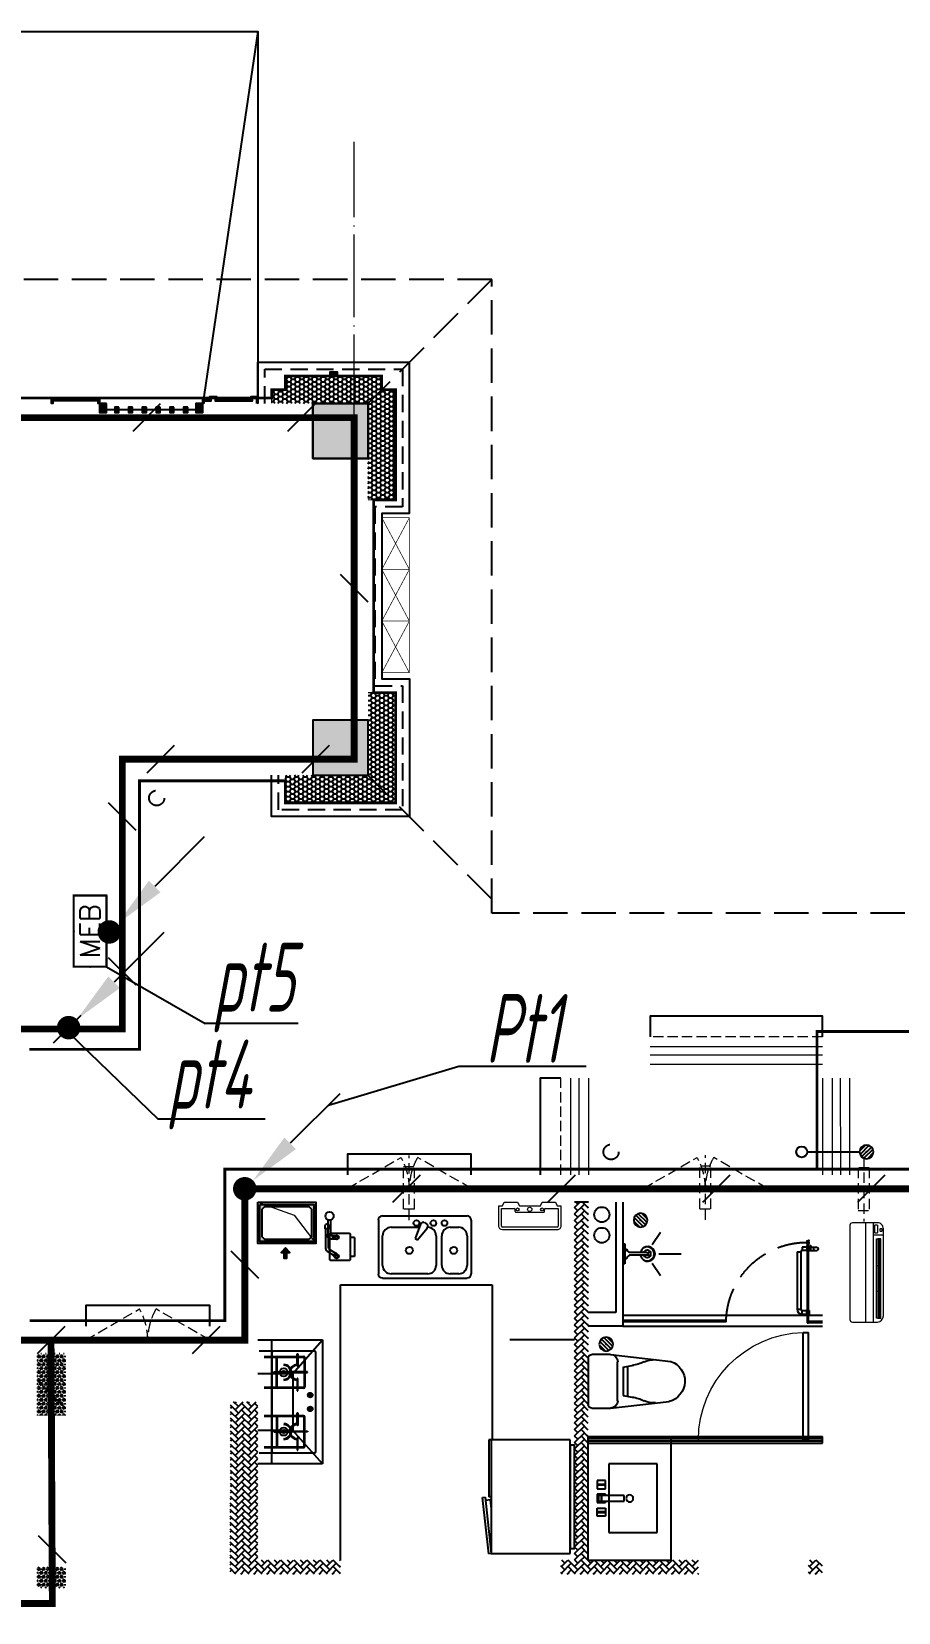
# Model space of a CAD drawing. Extents: x 5031545 to 5313844, y -886381 to -283477.
# Drawn here: x 5198703 to 5204998, y -849359 to -837881 of the extents above; entities that cross this region are included whole.
import ezdxf
from ezdxf.enums import TextEntityAlignment as Align

# ---------------------------------------------------------------- set-up
doc = ezdxf.new("R2010")
doc.units = 0
doc.header["$LTSCALE"] = 1000
doc.header["$MEASUREMENT"] = 0
for name, pattern in [('CENTER2', [1.125, 0.75, -0.125, 0.125, -0.125]), ('DASH', [0.35, 0.25, -0.1]), ('DOTE', [2.42, 2, -0.2, 0.02, -0.2]), ('HIDDEN', [0.375, 0.25, -0.125])]:
    doc.linetypes.add(name, pattern=pattern)
doc.layers.get('0').update_dxf_attribs({"linetype": 'CONTINUOUS'})
for name, color, linetype in [('$RECOVER_210609100354-13', 7, 'CONTINUOUS'), ('$RECOVER_210609100354-32', 7, 'CONTINUOUS'), ('A-EQPM-MECH', 191, 'CONTINUOUS'), ('AH-FURNITURE', 1, 'CONTINUOUS'), ('CURTWALL', 4, 'CONTINUOUS'), ('DIM-照明', 7, 'CONTINUOUS'), ('EQUIP-照明', 3, 'CONTINUOUS'), ('IP-bath&kitchen-JOHNSON', 4, 'CONTINUOUS'), ('LVTRY', 252, 'CONTINUOUS'), ('LWIRE', 4, 'CONTINUOUS'), ('P-bath&kitchen-JOHNSON', 4, 'CONTINUOUS'), ('SHTLN', 4, 'CONTINUOUS'), ('VPIPE-中水', 122, 'CONTINUOUS'), ('VPIPE-凝结', 150, 'CONTINUOUS'), ('VPIPE-雨水', 4, 'DASH'), ('WIRE-接地', 2, 'CONTINUOUS'), ('保温', 6, 'CONTINUOUS'), ('卫生间', 6, 'CONTINUOUS'), ('建筑-排气道', 252, 'CONTINUOUS'), ('看线', 185, 'CONTINUOUS'), ('立面', 73, 'CONTINUOUS'), ('立面-看线', 251, 'CONTINUOUS'), ('设备', 253, 'CONTINUOUS'), ('铝合金', 144, 'CONTINUOUS')]:
    doc.layers.add(name, color=color, linetype=linetype)
for name, color, linetype, lineweight in [('DOTE', 19, 'DOTE', 9), ('PUB_HATCH', 8, 'CONTINUOUS', 9), ('WINDOW', 146, 'CONTINUOUS', 20), ('平面-栏杆', 56, 'CONTINUOUS', 15), ('平面-看线', 252, 'CONTINUOUS', 15), ('平面-空调室内机', 176, 'CONTINUOUS', 9), ('平面-空调预留孔', 252, 'CONTINUOUS', 15), ('立面-洞口示意', 252, 'CONTINUOUS', 13)]:
    doc.layers.add(name, color=color, linetype=linetype, lineweight=lineweight)
doc.styles.add('_TEL_DIM', font='simplex.shx', dxfattribs={"width": 0.8, "height": 3.5, "bigfont": 'hztxt.shx'})
doc.styles.add('DIM_FONT', font='SIMPLEX', dxfattribs={"width": 0.7, "bigfont": 'GBCBIG'})
doc.styles.add('HZTXT', font='gbeitc.shx', dxfattribs={"width": 0.8, "height": 400, "bigfont": 'hztxt.shx'})
doc.styles.get("Standard").update_dxf_attribs({"font": 'gbenor.shx', "bigfont": 'gbcbig.shx'})
pattern_1 = [(90, (0, 0), (-16.49778, 1e-15), [9.525, -19.05]), (210, (0, 0), (8.24889, -14.2874966), [9.525, -19.05]), (150, (6e-16, 9.525), (-8.24889, -14.2874966), [9.525, -19.05])]
pattern_2 = [(45, (0, 0), (0, 47.4157523), [100.584, -33.528]), (135, (23.708, 23.708), (3e-15, 47.4157523), [100.584, -33.528])]

# ---------------------------------------------------------------- blocks, each defined once
blk = doc.blocks.new('cvxcvxvcxvcx')
blk.add_hatch(color=252).paths.add_polyline_path([(580594, 371079), (580595, 371082), (580603, 371078), (580602, 371075)])
at = {"layer": '$RECOVER_210609100354-32', "color": 252}
for p, q in [((581944, 371358), (581944, 370458)), ((581994, 371358), (581994, 370558)), ((581994, 370558), (582194, 370558)), ((581944, 370458), (582194, 370458))]:
    blk.add_line(p, q, dxfattribs=at)
at = {"color": 252}
for p, q in [((581764, 371235), (581807, 371278)), ((581767, 371210), (581832, 371275)), ((581778, 371193), (581849, 371264)), ((581795, 371182), (581860, 371247)), ((581821, 371179), (581863, 371221)), ((580605, 371078), (580593, 371083)), ((580595, 371082), (580593, 371083)), ((580595, 371082), (580593, 371079)), ((580602, 371075), (580593, 371079)), ((580593, 371071), (580604, 371071)), ((580593, 371070), (580604, 371070)), ((580593, 371062), (580595, 371061)), ((580595, 371061), (580593, 371061)), ((580594, 371070), (580594, 371048)), ((580599, 371081), (580599, 371042)), ((580604, 371078), (580602, 371075)), ((580604, 371062), (580602, 371061)), ((580602, 371061), (580604, 371061)), ((580604, 371078), (580604, 371078)), ((580604, 371070), (580604, 371050)), ((580634, 370413), (580594, 370413)), ((580594, 369633), (580594, 370413)), ((580634, 369633), (580634, 370413)), ((582014, 370335), (582057, 370378)), ((582017, 370310), (582082, 370375)), ((582028, 370293), (582099, 370364)), ((582045, 370282), (582110, 370347)), ((582071, 370279), (582113, 370321)), ((582034, 370253), (581594, 370203)), ((581942, 370161), (581864, 370175)), ((581981, 369916), (581981, 370200)), ((582034, 370253), (582169, 370253)), ((582194, 370228), (582194, 369888)), ((581910, 370167), (581910, 369949)), ((581942, 370161), (581942, 369955)), ((581942, 369955), (581864, 369941)), ((582034, 369863), (581607, 369912)), ((582169, 369863), (582034, 369863)), ((580594, 369633), (580634, 369633)), ((581694, 369458), (582044, 369458)), ((581694, 368959), (581694, 369458)), ((582044, 369458), (582044, 368959)), ((582069, 369278), (582069, 369338)), ((582069, 369338), (582129, 369338)), ((582129, 369278), (582069, 369278)), ((582074, 369311), (582074, 369305)), ((582124, 369311), (582074, 369311)), ((582074, 369305), (582124, 369305)), ((582124, 369305), (582124, 369311)), ((582129, 369338), (582129, 369278)), ((581934, 369188), (581934, 369228)), ((581934, 369228), (582099, 369228)), ((582099, 369188), (581934, 369188)), ((582069, 369228), (582069, 369238)), ((582069, 369238), (582129, 369238)), ((582069, 369178), (582069, 369188)), ((582129, 369178), (582069, 369178)), ((582099, 369188), (582099, 369228)), ((582099, 369228), (582119, 369228)), ((582099, 369228), (582099, 369188)), ((582119, 369188), (582099, 369188)), ((582119, 369228), (582119, 369188)), ((582129, 369238), (582129, 369178)), ((582129, 369138), (582069, 369138)), ((582069, 369138), (582069, 369078)), ((582069, 369078), (582129, 369078)), ((582074, 369105), (582074, 369111)), ((582074, 369111), (582124, 369111)), ((582124, 369105), (582074, 369105)), ((582124, 369111), (582124, 369105)), ((582129, 369078), (582129, 369138)), ((582044, 368959), (581694, 368959))]:
    blk.add_line(p, q, dxfattribs=at)
blk.add_circle((581893, 369208), 26, dxfattribs=at)
for centre, radius, start, end in [((580605, 371065), 13.4, 154.9185, 209.8498), ((580593, 371082), 0.5, 67.467, 199.2391), ((580593, 371082), 1.17, 67.467, 199.9599), ((580570, 371074), 24, 352.9513, 19.2391), ((580572, 371074), 20.6, 349.1527, 19.9599), ((580605, 371065), 12.4, 158.6522, 196.0549), ((580605, 371064), 11.7, 190.4823, 204.5814), ((580594, 371058), 0.5, 209.8498, 24.5814), ((580595, 371063), 9.42, 335.7717, 351.9846), ((580604, 371059), 0.5, 155.7717, 331.0221), ((580604, 371077), 0.5, 1.9458, 67.267), ((580585, 371077), 19.5, 343.7516, 2.5342), ((580593, 371065), 13.5, 331.0221, 24.8476), ((580590, 371065), 14.6, 346.2853, 18.1027), ((580605, 371077), 1, 4.2348, 68.4734), ((580585, 371077), 20.5, 343.0997, 2.0085), ((581646, 370059), 153, 109.8819, 254.9227), ((581707, 369992), 224, 68.5202, 90), ((581920, 370463), 294, 243.5369, 261.4828), ((582034, 370200), 53.3, 90, 180), ((582169, 370228), 25, 0, 90), ((581920, 369653), 294, 98.5172, 116.4631), ((581707, 370125), 224, 270, 291.4798), ((582034, 369916), 53.3, 180, 270), ((582169, 369888), 25, 270, 0)]:
    blk.add_arc(centre, radius, start, end, dxfattribs=at)
at = {"color": 252, "lineweight": 13}
blk.add_arc((580614, 369633), 780, 360, 88.5307, dxfattribs=at)
at = {"color": 252}
for centre in [(581814, 371228), (582064, 370328)]:
    blk.add_ellipse(centre, major_axis=(35.4, 35.4), ratio=1, start_param=5.497787, end_param=11.780972, dxfattribs=at)
blk.add_open_spline([(580604, 371050), (580603, 371049), (580601, 371048), (580598, 371052), (580595, 371050), (580594, 371048)], degree=3, knots=[0, 0, 0, 0, 3.066329, 6.218313, 11.124135, 11.124135, 11.124135, 11.124135], dxfattribs=at)
for p in [(581814, 371228), (582064, 370328)]:
    blk.add_point(p, dxfattribs=at)
at = {"layer": 'CURTWALL', "color": 252}
for p, q in [((582194, 369658), (580494, 369658)), ((580494, 369608), (580494, 369658)), ((582194, 369642), (580494, 369642)), ((582194, 369625), (580494, 369625)), ((582194, 369608), (580494, 369608)), ((582194, 369608), (582194, 369658))]:
    blk.add_line(p, q, dxfattribs=at)
at = {"layer": 'IP-bath&kitchen-JOHNSON', "color": 252}
for p, q in [((581731, 371052), (581669, 371141)), ((581682, 370983), (581519, 370983)), ((581731, 370915), (581669, 370826)), ((581944, 370538), (580494, 370538)), ((580494, 370493), (580594, 370493)), ((580494, 370483), (580594, 370483)), ((581944, 370458), (580494, 370458)), ((580594, 370483), (580594, 370493)), ((581944, 370503), (581194, 370503)), ((581194, 370493), (581194, 370503)), ((581944, 370493), (581194, 370493))]:
    blk.add_line(p, q, dxfattribs=at)
at = {"layer": 'IP-bath&kitchen-JOHNSON', "color": 252, "extrusion": (0, 0, -1)}
for centre, major_axis, ratio, start_param, end_param in [((581765, 370983), (0, 51), 0.990052, 1.778622, 7.646156), ((581766, 370983), (0, 26.8), 0.994812, 1.973916, 7.450862)]:
    blk.add_ellipse(centre, major_axis=major_axis, ratio=ratio, start_param=start_param, end_param=end_param, dxfattribs=at)
at = {"layer": 'LVTRY', "color": 252}
for p, q in [((580587, 371032), (580533, 371032)), ((580587, 371007), (580533, 371007)), ((580556, 371007), (580556, 371032)), ((580579, 371045), (580577, 371043)), ((580577, 371018), (580577, 371043)), ((580579, 371015), (580577, 371018)), ((580582, 371045), (580579, 371045)), ((580579, 371045), (580579, 371028)), ((580579, 371015), (580579, 371033)), ((580582, 371015), (580579, 371015)), ((580582, 371045), (580582, 371015)), ((580594, 370483), (580594, 371070)), ((580594, 371070), (580604, 371070)), ((580597, 371045), (580596, 371044)), ((580596, 371043), (580596, 371044)), ((580596, 371018), (580596, 371017)), ((580597, 371015), (580596, 371017)), ((580604, 371045), (580597, 371045)), ((580597, 371043), (580597, 371045)), ((580597, 371018), (580597, 371015)), ((580604, 371015), (580597, 371015)), ((580601, 371045), (580599, 371043)), ((580599, 371028), (580599, 371043)), ((580599, 371028), (580599, 371018)), ((580601, 371015), (580599, 371018)), ((580601, 371026), (580601, 371045)), ((580601, 371034), (580601, 371015)), ((580604, 371070), (580604, 370483)), ((580604, 371015), (580604, 371045)), ((580609, 371032), (580641, 371032)), ((580609, 371007), (580641, 371007)), ((580641, 371032), (580641, 371007)), ((580651, 370997), (580651, 370581)), ((580677, 370997), (580651, 370997)), ((580677, 370997), (580677, 370581)), ((581770, 370994), (581894, 370994)), ((581944, 371057), (581928, 371057)), ((581928, 371057), (581928, 370910)), ((581944, 371057), (581944, 370910)), ((581770, 370973), (581894, 370973)), ((581928, 370910), (581944, 370910)), ((580590, 370573), (580588, 370571)), ((580588, 370545), (580588, 370571)), ((580590, 370543), (580590, 370573)), ((580593, 370573), (580590, 370573)), ((580593, 370543), (580590, 370543)), ((580593, 370543), (580593, 370573)), ((580604, 370573), (580607, 370573)), ((580604, 370573), (580604, 370543)), ((580604, 370543), (580607, 370543)), ((580607, 370573), (580607, 370543)), ((580607, 370573), (580609, 370571)), ((580607, 370543), (580609, 370545)), ((580609, 370571), (580609, 370545)), ((580641, 370571), (580609, 370571)), ((580641, 370545), (580609, 370545)), ((580641, 370545), (580641, 370571)), ((580677, 370581), (580651, 370581)), ((580604, 370483), (580594, 370483)), ((582194, 369658), (581594, 369658)), ((581594, 369658), (581594, 368758)), ((582194, 368758), (582194, 369658)), ((581594, 368758), (582194, 368758))]:
    blk.add_line(p, q, dxfattribs=at)
for centre, radius, start, end in [((580541, 371020), 15.3, 124.0384, 235.947), ((581770, 370983), 10.5, 89.9915, 269.9915), ((581886, 371022), 29.7, 286.0573, 334.4592), ((581927, 371006), 14.6, 87.5818, 167.6166), ((581886, 370944), 29.9, 25.5934, 74.1055), ((581927, 370960), 14.6, 192.3665, 272.4012)]:
    blk.add_arc(centre, radius, start, end, dxfattribs=at)
at = {"layer": 'LVTRY', "color": 252, "extrusion": (0, 0, -1)}
for centre, major_axis, ratio, start_param, end_param in [((580641, 370997), (7.33, 7.33), 1, -0.78527, 0.785526), ((581762, 370983), (0, 53.6), 0.987577, 1.76809, 7.656688), ((581754, 370996), (-1.43, 0), 0.85, -1.570796, 4.712389), ((581779, 370996), (-1.43, 0), 0.85, 4.712389, 10.995574), ((581754, 370971), (-1.43, 0), 0.85, -1.570796, 4.712389), ((581779, 370971), (-1.43, 0), 0.85, -1.570796, 4.712389), ((580641, 370581), (7.33, 7.33), 1, 0.785526, 2.356322), ((580641, 370581), (-25.3, 25.3), 1, 2.356322, 3.927118)]:
    blk.add_ellipse(centre, major_axis=major_axis, ratio=ratio, start_param=start_param, end_param=end_param, dxfattribs=at)
at = {"layer": 'P-bath&kitchen-JOHNSON', "color": 252, "linetype": 'DASH'}
blk.add_arc((580607, 370481), 586, 0.6078, 90.2033, dxfattribs=at)
blk = doc.blocks.new('A$C001338C2')
at = {"color": 8}
for p, q in [((845, 304), (55, 304)), ((109, 215), (109, 304)), ((0, 249), (0, 22)), ((900, 22), (900, 249)), ((22, 0), (878, 0))]:
    blk.add_line(p, q, dxfattribs=at)
at = {"color": 8, "lineweight": 5}
for p, q in [((900, 215), (0, 215)), ((865, 279), (144, 279)), ((144, 279), (144, 266)), ((387, 279), (144, 279)), ((144, 279), (144, 253)), ((144, 266), (865, 266)), ((144, 240), (144, 253)), ((144, 253), (865, 253)), ((865, 240), (144, 240)), ((387, 240), (387, 279)), ((622, 240), (387, 240)), ((865, 279), (622, 279)), ((622, 279), (622, 240)), ((865, 253), (865, 279)), ((865, 266), (865, 240)), ((900, 143), (0, 143))]:
    blk.add_line(p, q, dxfattribs=at)
at = {"color": 8}
for points in [[(73, 275), (57, 275, -0.414214), (51, 281), (51, 283, -0.414214), (57, 289), (73, 289, -0.414214), (79, 283), (79, 281, -0.414214)], [(89, 226), (22, 226, -0.414214), (17, 232), (17, 243, -0.414214), (22, 249), (89, 249, -0.414214), (95, 243), (95, 232, -0.414214)]]:
    blk.add_lwpolyline(points, format="xyb", close=True, dxfattribs=at)
for centre, radius, start, end in [((55, 249), 55, 90, 180), ((845, 249), 55, 360, 90), ((22, 22), 22, 180, 270), ((878, 22), 22, 270, 360)]:
    blk.add_arc(centre, radius, start, end, dxfattribs=at)
blk = doc.blocks.new('dongkong')
at = {"layer": '平面-空调预留孔', "color": 8, "linetype": 'HIDDEN', "ltscale": 0.3}
for p, q in [((-603796, 210900), (-603796, 210431)), ((-603836, 210821), (-603836, 210511)), ((-603836, 210821), (-603756, 210821)), ((-603756, 210821), (-603756, 210511))]:
    blk.add_line(p, q, dxfattribs=at)
blk.add_lwpolyline([(-603756, 210511), (-603836, 210511)], dxfattribs=at)
blk = doc.blocks.new('VDVDVDCZSCCS')
at = {"layer": '保温', "linetype": 'ByBlock', "ltscale": 10}
h = blk.add_hatch(dxfattribs=at)
h.set_pattern_fill('AR-HBONE', color=251, scale=55)
h.set_pattern_definition(pattern_2)
h.paths.add_polyline_path([(554117, 373624), (554116, 371024), (554017, 371024), (554017, 373624)])
at = {"layer": '保温', "linetype": 'Continuous', "ltscale": 10}
h = blk.add_hatch(dxfattribs=at)
h.set_pattern_fill('HEX', color=251, scale=10, angle=90, style=0)
h.set_pattern_definition(pattern_1)
h.paths.add_polyline_path([(550316, 372074), (550116, 372074), (550116, 372524), (550316, 372524)])
at = {"layer": '保温', "linetype": 'ByBlock', "ltscale": 10}
h = blk.add_hatch(dxfattribs=at)
h.set_pattern_fill('AR-HBONE', color=251, scale=55)
h.set_pattern_definition(pattern_2)
h.paths.add_polyline_path([(551717, 372174), (551716, 370924), (551516, 370924), (551517, 372174)])
h = blk.add_hatch(dxfattribs=at)
h.set_pattern_fill('AR-HBONE', color=251, scale=55)
h.set_pattern_definition(pattern_2)
h.paths.add_polyline_path([(551716, 370924), (551716, 371024), (552316, 371024), (552316, 370924)])
h = blk.add_hatch(dxfattribs=at)
h.set_pattern_fill('AR-HBONE', color=251, scale=55)
h.set_pattern_definition(pattern_2)
edge = h.paths.add_edge_path()
edge.add_line((553917, 370924), (553917, 371024))
edge.add_line((553918, 371024), (554916, 371024))
edge.add_line((554916, 371024), (554916, 370924))
edge.add_line((554916, 370924), (553917, 370924))
h = blk.add_hatch(dxfattribs=at)
h.set_pattern_fill('AR-HBONE', color=251, scale=55)
h.set_pattern_definition(pattern_2)
h.paths.add_polyline_path([(555716, 370924), (555716, 371024), (555816, 371024), (555816, 370924)])
at = {"layer": '保温', "linetype": 'Continuous', "ltscale": 10}
h = blk.add_hatch(dxfattribs=at)
h.set_pattern_fill('HEX', color=251, scale=10, angle=90, style=0)
h.set_pattern_definition(pattern_1)
h.paths.add_polyline_path([(550316, 370824), (550116, 370824), (550117, 370974), (550317, 370974)])
at = {"layer": '保温', "color": 251, "linetype": 'ByBlock', "ltscale": 10}
blk.add_line((554117, 373624), (554017, 373624), dxfattribs=at)
blk = doc.blocks.new('*U140')
h = blk.add_hatch(color=5)
h.set_gradient(color1=(0, 0, 255), rotation=180, tint=1)
h.paths.add_polyline_path([(0, 0), (-6.35, -6.35), (-6.35, -2.159), (-15, -2.159), (-15, 2.159), (-6.35, 2.159), (-6.35, 6.35)])
at = {"color": 0, "linetype": 'Continuous'}
blk.add_lwpolyline([(0, 0), (-6.35, -6.35), (-6.35, -2.159), (-15, -2.159), (-15, 2.159), (-6.35, 2.159), (-6.35, 6.35)], close=True, dxfattribs=at)
blk = doc.blocks.new('vcxvcdfvdxv')
at = {"layer": 'PUB_HATCH'}
blk.add_hatch(color=252, dxfattribs=at).paths.add_polyline_path([(582309, 371343), (582309, 371073), (582449, 371073), (582449, 371088), (582344, 371088), (582324, 371108), (582324, 371308), (582344, 371328), (582664, 371328), (582684, 371308), (582684, 371108), (582664, 371088), (582559, 371088), (582559, 371073), (582699, 371073), (582699, 371343)])
at = {"layer": 'AH-FURNITURE', "color": 252}
for p, q in [((582804, 371126), (582804, 371230)), ((582824, 371126), (582824, 371230)), ((582785, 371166), (582785, 371031)), ((582805, 371166), (582805, 371031)), ((582843, 371113), (582836, 371113)), ((582843, 371093), (582836, 371093)), ((582995, 371103), (582965, 371103)), ((582995, 371103), (582995, 370965)), ((582796, 371002), (582843, 370974)), ((582811, 371017), (582857, 370988)), ((582995, 370965), (582965, 370965))]:
    blk.add_line(p, q, dxfattribs=at)
for points in [[(582782, 371188, -1), (582808, 371188), (582808, 371166), (582782, 371166)], [(582836, 371090), (582821, 371090, -0.414214), (582801, 371110), (582801, 371126), (582827, 371126), (582827, 371116), (582836, 371116)], [(582965, 371124), (582965, 370944, -0.414214), (582955, 370934), (582825, 370934, -0.414214), (582815, 370944), (582815, 371124, -0.414214), (582825, 371134), (582955, 371134, -0.414214)], [(582866, 371116, -1), (582866, 371090), (582843, 371090), (582843, 371116)], [(582875, 370975, -1), (582856, 370956), (582841, 370972), (582859, 370990)]]:
    blk.add_lwpolyline(points, format="xyb", close=True, dxfattribs=at)
for centre, radius in [((582814, 371258), 30), ((582866, 371103), 15), ((582866, 371103), 10), ((582866, 370965), 15), ((582866, 370965), 10)]:
    blk.add_circle(centre, radius, dxfattribs=at)
for radius in [40, 20]:
    blk.add_arc((582825, 371031), radius, 180, 225, dxfattribs=at)
at = {"layer": 'LVTRY', "color": 252}
for p, q in [((583169, 371228), (583169, 370839)), ((583813, 371258), (583199, 371258)), ((583504, 371210), (583518, 371202)), ((583844, 370839), (583844, 371228)), ((583199, 370900), (583199, 371115)), ((583261, 371177), (583466, 371177)), ((583475, 371199), (583436, 371096)), ((583436, 371096), (583454, 371086)), ((583454, 371086), (583524, 371171)), ((583588, 371115), (583588, 370900)), ((583629, 370900), (583629, 371115)), ((583690, 371177), (583752, 371177)), ((583813, 371115), (583813, 370900)), ((582449, 371088), (582449, 371073)), ((582559, 371088), (582559, 371073)), ((582894, 368758), (582894, 370758)), ((582894, 370758), (583994, 370758)), ((583199, 370808), (583813, 370808)), ((583527, 370839), (583261, 370839)), ((583752, 370839), (583690, 370839)), ((583994, 370758), (583994, 369632)), ((582294, 370358), (582764, 370358)), ((582394, 369458), (582394, 370358)), ((582548, 370115), (582764, 370358)), ((582764, 370358), (582764, 369458)), ((582704, 370278), (582304, 370278)), ((582339, 370238), (582624, 370238)), ((582339, 370233), (582624, 370233)), ((582394, 370268), (582394, 369548)), ((582429, 370018), (582429, 370228)), ((582434, 370018), (582434, 370228)), ((582579, 370168), (582579, 370258)), ((582579, 370258), (582583, 370258)), ((582583, 370258), (582583, 370168)), ((582629, 370228), (582629, 370018)), ((582634, 370228), (582634, 370018)), ((582714, 369548), (582714, 370268)), ((582294, 370115), (582548, 370115)), ((582394, 369700), (582394, 370115)), ((582409, 370126), (582536, 370126)), ((582409, 370121), (582409, 370126)), ((582536, 370121), (582409, 370121)), ((582654, 370126), (582526, 370126)), ((582526, 370126), (582526, 370121)), ((582526, 370121), (582654, 370121)), ((582536, 370126), (582536, 370121)), ((582548, 370115), (582548, 369700)), ((582583, 370168), (582579, 370168)), ((582583, 370078), (582579, 370078)), ((582579, 370078), (582579, 369988)), ((582583, 369988), (582583, 370078)), ((582654, 370121), (582654, 370126)), ((582624, 370013), (582339, 370013)), ((582624, 370008), (582339, 370008)), ((582579, 369988), (582583, 369988)), ((582693, 369958), (582654, 369958)), ((582674, 369939), (582674, 369978)), ((582579, 369738), (582579, 369828)), ((582579, 369828), (582583, 369828)), ((582583, 369828), (582583, 369738)), ((582693, 369858), (582654, 369858)), ((582674, 369839), (582674, 369878)), ((582624, 369808), (582339, 369808)), ((582624, 369803), (582339, 369803)), ((582429, 369798), (582429, 369588)), ((582434, 369798), (582434, 369588)), ((582583, 369738), (582579, 369738)), ((582629, 369588), (582629, 369798)), ((582634, 369588), (582634, 369798)), ((582548, 369700), (582294, 369700)), ((582536, 369696), (582409, 369696)), ((582409, 369696), (582409, 369691)), ((582409, 369691), (582536, 369691)), ((582526, 369691), (582526, 369696)), ((582526, 369696), (582654, 369696)), ((582654, 369691), (582526, 369691)), ((582536, 369691), (582536, 369696)), ((582764, 369458), (582548, 369700)), ((582583, 369648), (582579, 369648)), ((582579, 369648), (582579, 369558)), ((582583, 369558), (582583, 369648)), ((582654, 369696), (582654, 369691)), ((583970, 369632), (583970, 369220)), ((583989, 369632), (583970, 369632)), ((583989, 369632), (583989, 368808)), ((584562, 369632), (583989, 369632)), ((584562, 368808), (584562, 369632)), ((582304, 369538), (582704, 369538)), ((582339, 369583), (582624, 369583)), ((582339, 369578), (582624, 369578)), ((582579, 369558), (582583, 369558)), ((582764, 369458), (582294, 369458)), ((583926, 369215), (583945, 369217)), ((583970, 368805), (583926, 369215)), ((583945, 369217), (583989, 368808)), ((583980, 369197), (583949, 369192)), ((583989, 369220), (583970, 369220)), ((583980, 369197), (583989, 369131)), ((583989, 368808), (583970, 368805)), ((583985, 368832), (583989, 368832)), ((583989, 368808), (584562, 368808))]:
    blk.add_line(p, q, dxfattribs=at)
for points in [[(582294, 371358), (582714, 371358), (582714, 371058), (582294, 371058)], [(582309, 371343), (582699, 371343), (582699, 371073), (582309, 371073)], [(582664, 371088), (582344, 371088), (582324, 371108), (582324, 371308), (582344, 371328), (582664, 371328), (582684, 371308), (582684, 371108), (582664, 371088)], [(584562, 368845), (584594, 368845), (584594, 369595), (584562, 369595)]]:
    blk.add_lwpolyline(points, close=True, dxfattribs=at)
for centre, radius in [((583445, 371207), 20.5), ((583568, 371207), 20.5), ((583649, 371207), 20.5), ((583394, 371008), 25.6), ((583716, 371008), 25.6), ((582481, 370123), 29.7), ((582481, 370123), 11.7), ((582674, 369958), 17), ((582674, 369858), 17), ((582481, 369693), 29.7), ((582481, 369693), 11.7)]:
    blk.add_circle(centre, radius, dxfattribs=at)
for centre, radius, start, end in [((583199, 371228), 30.7, 90, 180), ((583494, 371192), 20.5, 60, 159.4623), ((583813, 371228), 30.7, 360, 90), ((583261, 371115), 61.4, 90, 180), ((583508, 371184), 20.5, 320.5377, 60), ((583527, 371115), 61.4, 360, 90), ((583690, 371115), 61.4, 90, 180), ((583752, 371115), 61.4, 360, 90), ((583261, 370900), 61.4, 180, 270), ((583527, 370900), 61.4, 270, 360), ((583690, 370900), 61.4, 180, 270), ((583752, 370900), 61.4, 270, 360), ((583199, 370839), 30.7, 180, 270), ((583813, 370839), 30.7, 270, 360), ((582404, 370268), 10, 90, 180), ((582439, 370228), 10, 90, 180), ((582439, 370228), 5, 90, 180), ((582481, 370123), 56.7, 2.2742, 87.7258), ((582481, 370123), 52.2, 2.4704, 87.5296), ((582581, 370123), 56.7, 92.2742, 177.7258), ((582581, 370123), 52.2, 92.4704, 177.5296), ((582624, 370228), 10, 0, 90), ((582624, 370228), 5, 0, 90), ((582704, 370268), 10, 0, 90), ((582481, 370123), 56.7, 272.2742, 357.7258), ((582481, 370123), 52.2, 272.4704, 357.5296), ((582581, 370123), 56.7, 182.2742, 267.7258), ((582581, 370123), 52.2, 182.4704, 267.5296), ((582439, 370018), 10, 180, 270), ((582439, 370018), 5, 180, 270), ((582624, 370018), 5, 270, 0), ((582624, 370018), 10, 270, 0), ((582439, 369798), 10, 90, 180), ((582439, 369798), 5, 90, 180), ((582481, 369693), 56.7, 2.2742, 87.7258), ((582481, 369693), 52.2, 2.4704, 87.5296), ((582581, 369693), 56.7, 92.2742, 177.7258), ((582581, 369693), 52.2, 92.4704, 177.5296), ((582624, 369798), 10, 0, 90), ((582624, 369798), 5, 0, 90), ((582481, 369693), 56.7, 272.2742, 357.7258), ((582481, 369693), 52.2, 272.4704, 357.5296), ((582581, 369693), 56.7, 182.2742, 267.7258), ((582581, 369693), 52.2, 182.4704, 267.5296), ((582404, 369548), 10, 180, 270), ((582439, 369588), 10, 180, 270), ((582439, 369588), 5, 180, 270), ((582624, 369588), 5, 270, 0), ((582624, 369588), 10, 270, 0), ((582704, 369548), 10, 270, 0)]:
    blk.add_arc(centre, radius, start, end, dxfattribs=at)
at = {"layer": '平面-空调预留孔', "color": 252}
for p, q in [((584063, 371185), (584063, 371312)), ((584063, 371312), (584156, 371312)), ((584162, 371292), (584162, 371306)), ((584169, 371286), (584368, 371286)), ((584375, 371292), (584375, 371306)), ((584381, 371312), (584474, 371312)), ((584474, 371312), (584474, 371185)), ((584467, 371178), (584070, 371178))]:
    blk.add_line(p, q, dxfattribs=at)
blk.add_lwpolyline([(584345, 371332), (584358, 371358), (584454, 371358), (584467, 371332), (584494, 371332), (584494, 371185, -0.414214), (584467, 371158), (584070, 371158, -0.414214), (584044, 371185), (584044, 371332), (584070, 371332), (584083, 371358), (584180, 371358), (584193, 371332)], format="xyb", close=True, dxfattribs=at)
for centre, radius in [((584268, 371306), 15.8), ((584180, 371306), 10.6), ((584358, 371306), 10.6)]:
    blk.add_circle(centre, radius, dxfattribs=at)
for centre, start, end in [((584156, 371306), 360, 90), ((584169, 371292), 180, 270), ((584368, 371292), 270, 0), ((584381, 371306), 90, 180), ((584070, 371185), 180, 270), ((584467, 371185), 270, 0)]:
    blk.add_arc(centre, 6.6, start, end, dxfattribs=at)
at = {"layer": '立面-洞口示意', "color": 252}
blk.add_lwpolyline([(582294, 371358), (582557, 371264), (582714, 371058)], dxfattribs=at)
at = {"layer": '建筑-排气道', "color": 252, "xscale": -5, "yscale": 5, "zscale": 5, "rotation": 270}
blk.add_blockref('*U140', (582494, 371026), dxfattribs=at)
at = {"layer": 'LVTRY', "color": 252, "style": 'DIM_FONT', "width": 0.8, "flags": 9}
for tag in ['YSIZE', 'XSIZE']:
    blk.add_attdef(tag, (583506, 371257), '', height=0.5, rotation=90, dxfattribs=at)
blk = doc.blocks.new('A$C028C60F5')
at = {"color": 252}
blk.add_lwpolyline([(400, 0), (0, 0), (0, -400), (400, -400)], close=True, dxfattribs=at)
at = {"layer": 'PUB_HATCH', "color": 252}
blk.add_solid([(0, -400), (400, -400), (0, 0), (400, 0)], dxfattribs=at)
blk = doc.blocks.new('BFBTCSD')
at = {"layer": '卫生间', "color": 252, "linetype": 'DASH'}
for p, q in [((689717, 689157), (690617, 688257)), ((689717, 684657), (690617, 685557))]:
    blk.add_line(p, q, dxfattribs=at)
blk.add_lwpolyline([(706817, 673857), (705217, 673857), (705217, 672657), (684017, 672657), (684017, 673857), (681417, 673857), (681417, 683557), (683217, 683557), (683217, 684557), (689717, 684557), (689717, 689157), (698117, 689157), (698117, 684657), (697817, 684657), (697817, 683557), (699117, 683557), (699117, 684557), (706017, 684557), (706017, 683557), (706817, 683557)], dxfattribs=at)
blk = doc.blocks.new('$lvtry$00000171')
for p, q in [((-74, 11), (-11, 74)), ((-70, -27), (27, 70)), ((-53, -53), (53, 53)), ((-27, -70), (70, 27)), ((11, -74), (74, -11))]:
    blk.add_line(p, q)
blk.add_circle((0, 0), 75)
blk.add_point((0, 0))
blk = doc.blocks.new('$TelecSys$00000008')
blk.add_line((0.4, 0.4), (-0.4, -0.4))
blk = doc.blocks.new('$TelecSys$00000078')
for p, q in [((1.15, 1.15), (0.55, 0.55)), ((0.104, 0.104), (0.104, 0.104)), ((-0.104, -0.104), (-0.104, -0.104))]:
    blk.add_line(p, q)
at = {"const_width": 0.142}
blk.add_lwpolyline([(-0.071, 0, 1), (0.071, 0, 1)], format="xyb", close=True, dxfattribs=at)
blk.add_solid([(0.62, 0.48), (0.48, 0.62), (0.1, 0.1)])
at = {"width": 0.8, "flags": 9}
blk.add_attdef('A', (0, 0), '', height=0.00002, dxfattribs=at)
blk = doc.blocks.new('$equip$00002534')
for p, q in [((-0.72, 0.66), (-0.72, 0)), ((0.72, 0.66), (-0.72, 0.66)), ((0.72, 0), (0.72, 0.66)), ((-0.72, 0), (0.72, 0))]:
    blk.add_line(p, q)
at = {"const_width": 0.04}
blk.add_lwpolyline([(-0.72, 0.66), (-0.72, 0), (0.72, 0), (0.72, 0.66), (-0.72, 0.66), (-0.72, 0)], dxfattribs=at)
for p in [(0, 0.66), (-0.72, 0.33), (0.72, 0.33), (0, 0)]:
    blk.add_point(p)
at = {"color": 7, "style": '_TEL_DIM'}
blk.add_attdef('$TEXT$', text='', height=0.4, dxfattribs=at).set_placement((0, 0.33), align=Align.MIDDLE_CENTER)
at = {"color": 7, "style": '_TEL_DIM', "flags": 1}
blk.add_attdef('A', text='', height=0.00002, dxfattribs=at).set_placement((0, 0), align=Align.MIDDLE_CENTER)

msp = doc.modelspace()

# ---------------------------------------------------------------- hatches: boundary and pattern name
at = {"layer": '立面'}
h = msp.add_hatch(dxfattribs=at)
h.set_pattern_fill('ANSI31', color=251, scale=2)
h.set_pattern_definition([(45, (4306496.0678, -1635946.3038), (-2.24506403, 2.24506403), [])])
h.paths.add_polyline_path([(5200920.8, -840380.8), (5200870.8, -840380.8), (5200870.8, -840350.8), (5200920.8, -840350.8)])
h = msp.add_hatch(dxfattribs=at)
h.set_pattern_fill('ANSI31', color=252, scale=2)
h.set_pattern_definition([(45, (4494503.77, -1795661.2776), (-2.24506403, 2.24506403), [])])
h.paths.add_polyline_path([(5200345.8, -840580.8), (5199946.1, -840580.8), (5199946.1, -840550.8), (5199996.1, -840550.8), (5199996.1, -840530.8), (5200046.1, -840530.8), (5200046.1, -840550.8), (5200295.9, -840551), (5200296.1, -840530.8), (5200345.8, -840530.8)])
h.paths.add_polyline_path([(5200335.8, -840580.8), (5199956.1, -840580.8), (5199956.1, -840560.8), (5200006.1, -840560.8), (5200006.1, -840540.8), (5200036.1, -840540.8), (5200036.1, -840560.8), (5200305.8, -840561), (5200306, -840540.8), (5200335.8, -840540.8)])
h = msp.add_hatch(dxfattribs=at)
h.set_pattern_fill('ANSI31', color=252, scale=2)
h.set_pattern_definition([(45, (4306296.0678, -1637015.8033), (-2.24506403, 2.24506403), [])])
edge = h.paths.add_edge_path()
edge.add_line((5199196.1, -840580.8), (5199186.1, -840580.8))
edge.add_line((5199186.1, -840580.8), (5199186.1, -840560.8))
edge.add_line((5199186.1, -840560.8), (5198856.1, -840560.8))
edge.add_line((5198856.1, -840560.8), (5198856.1, -840580.7))
edge.add_line((5198856.1, -840580.7), (5198846.1, -840580.8))
edge.add_line((5198846.1, -840580.8), (5198846.1, -840550.8))
edge.add_line((5198846.1, -840550.8), (5199196.1, -840550.8))
edge.add_line((5199196.1, -840550.8), (5199196.1, -840580.8))
h = msp.add_hatch(dxfattribs=at)
h.set_pattern_fill('ANSI31', color=252, scale=2)
h.set_pattern_definition([(45, (4495143.5842, -1795661.3126), (-2.24506403, 2.24506403), [])])
h.paths.add_polyline_path([(5199246.1, -840580.8), (5199196.1, -840580.8), (5199196.1, -840647.5), (5199246.1, -840647.5)])
h = msp.add_hatch(dxfattribs=at)
h.set_pattern_fill('ANSI31', color=252, scale=2)
h.set_pattern_definition([(45, (4495053.5816, -1795661.3215), (-2.24506403, 2.24506403), [])])
h.paths.add_polyline_path([(5199336.1, -840607.8), (5199306.1, -840607.8), (5199306.1, -840647.5), (5199336.1, -840647.5)])
h = msp.add_hatch(dxfattribs=at)
h.set_pattern_fill('ANSI31', color=252, scale=2)
h.set_pattern_definition([(45, (4494953.5816, -1795661.3206), (-2.24506403, 2.24506403), [])])
h.paths.add_polyline_path([(5199436.1, -840607.8), (5199406.1, -840607.8), (5199406.1, -840647.5), (5199436.1, -840647.5)])
h = msp.add_hatch(dxfattribs=at)
h.set_pattern_fill('ANSI31', color=252, scale=2)
h.set_pattern_definition([(45, (4494853.5816, -1795661.3197), (-2.24506403, 2.24506403), [])])
h.paths.add_polyline_path([(5199536.1, -840607.8), (5199506.1, -840607.8), (5199506.1, -840647.5), (5199536.1, -840647.5)])
h = msp.add_hatch(dxfattribs=at)
h.set_pattern_fill('ANSI31', color=252, scale=2)
h.set_pattern_definition([(45, (4494753.5816, -1795661.3188), (-2.24506403, 2.24506403), [])])
h.paths.add_polyline_path([(5199636.1, -840607.8), (5199606.1, -840607.8), (5199606.1, -840647.5), (5199636.1, -840647.5)])
h = msp.add_hatch(dxfattribs=at)
h.set_pattern_fill('ANSI31', color=252, scale=2)
h.set_pattern_definition([(45, (4494653.5816, -1795661.318), (-2.24506403, 2.24506403), [])])
h.paths.add_polyline_path([(5199736.1, -840607.8), (5199706.1, -840607.8), (5199706.1, -840647.5), (5199736.1, -840647.5)])
h = msp.add_hatch(dxfattribs=at)
h.set_pattern_fill('ANSI31', color=252, scale=2)
h.set_pattern_definition([(45, (4494553.5816, -1795661.317), (-2.24506403, 2.24506403), [])])
h.paths.add_polyline_path([(5199836.1, -840607.8), (5199806.1, -840607.8), (5199806.1, -840647.5), (5199836.1, -840647.5)])
h = msp.add_hatch(dxfattribs=at)
h.set_pattern_fill('ANSI31', color=252, scale=2)
h.set_pattern_definition([(45, (4494443.581, -1795661.3164), (-2.24506403, 2.24506403), [])])
h.paths.add_polyline_path([(5199946.1, -840580.8), (5199896.1, -840580.8), (5199896.1, -840647.5), (5199946.1, -840647.5)])
at = {"layer": '立面-看线'}
h = msp.add_hatch(dxfattribs=at)
h.set_pattern_fill('HONEY', color=256, scale=13)
h.set_pattern_definition([(0, (4739128.885, -1372597.528), (30.95625, 17.872595), [20.6375, -41.275]), (120, (4739128.885, -1372597.528), (-30.9562463, 17.8726014), [20.6375, -41.275]), (60, (4739128.885, -1372597.528), (3.7e-06, 35.7451964), [-41.275, 20.6375])])
h.paths.add_polyline_path([(5200545.8, -840480.8), (5200545.8, -840380.8), (5201245.8, -840380.8), (5201245.8, -840480.8), (5201345.8, -840480.8), (5201345.8, -841280.8), (5201146.1, -841280.8), (5201146.1, -840580.8), (5200446.7, -840580.8), (5200446.7, -840480.8)])
h = msp.add_hatch(dxfattribs=at)
h.set_pattern_fill('HONEY', color=252, scale=13)
h.set_pattern_definition([(0, (4739029.523, -1375697.527), (30.95625, 17.872595), [20.6375, -41.275]), (120, (4739029.523, -1375697.527), (-30.9562463, 17.8726014), [20.6375, -41.275]), (60, (4739029.523, -1375697.527), (3.7e-06, 35.7451964), [-41.275, 20.6375])])
h.paths.add_polyline_path([(5200546.1, -843280.8), (5201146.1, -843280.8), (5201146.1, -842680.8), (5201345.5, -842680.8), (5201345.5, -843480.8), (5200546.1, -843480.8)])

# ---------------------------------------------------------------- linework, layer by layer
at = {"layer": '$RECOVER_210609100354-13', "color": 252}
msp.add_line((5202646.1, -847380.8), (5202175.9, -847380.8), dxfattribs=at)
at = {"color": 252, "linetype": 'DASH', "ltscale": 0.8, "const_width": 20}
for points in [[(5198686.1, -845270.8), (5199486.1, -845270.8), (5199486.1, -843320.7), (5200546.1, -843320.7), (5200546.1, -843480.7), (5201346.1, -843480.7), (5201346.1, -842680.7), (5201186.1, -842680.7), (5201186.1, -841280.7), (5201345.8, -841280.7), (5201345.8, -840480.7), (5201245.8, -840480.7), (5201245.8, -840380.7), (5200545.8, -840380.7), (5200545.8, -840480.7), (5200445.8, -840480.7), (5200445.8, -840540.7), (5195246.4, -840540.7)], [(5207686.1, -845140.8), (5204406.1, -845140.8), (5204406.1, -846140.8), (5200106.1, -846140.8), (5200106.1, -847240.8), (5198687.5, -847240.8)], [(5204406.1, -846140.8), (5207686.1, -846140.8)]]:
    msp.add_lwpolyline(points, dxfattribs=at)
at = {"color": 252, "const_width": 8}
for points in [[(5201146.1, -841280.8), (5201345.8, -841280.8), (5201345.8, -840480.8), (5201245.8, -840480.8), (5201245.8, -840380.8), (5200955.8, -840380.8), (5200955.8, -840380.8), (5200835.8, -840380.8), (5200835.8, -840380.8), (5200545.8, -840380.8), (5200545.8, -840480.8), (5200445.8, -840480.8), (5200445.8, -840580.8)], [(5201146.1, -842680.8), (5201346.1, -842680.8), (5201346.1, -843480.8), (5200546.1, -843480.8), (5200546.1, -843280.8)]]:
    msp.add_lwpolyline(points, dxfattribs=at)
at = {"layer": 'A-EQPM-MECH', "color": 2}
for points in [[(5195346.4, -840580.8), (5195346.4, -837880.8), (5200346.3, -837880.8), (5200346.3, -840580.8)], [(5200346.1, -837880.8), (5199946.1, -840580.8)]]:
    msp.add_lwpolyline(points, dxfattribs=at)
at = {"layer": 'DIM-照明', "color": 7, "ltscale": 0.8}
for p, q in [((5199246.1, -844671.6), (5199963.5, -845083.2)), ((5200637.4, -845083.2), (5199963.5, -845083.2)), ((5198977.5, -845155.6), (5199621.8, -845778.6)), ((5200858.2, -845675.5), (5201805.9, -845393.6)), ((5201805.9, -845393.6), (5202729.2, -845393.6)), ((5200399.5, -845778.6), (5199621.8, -845778.6))]:
    msp.add_line(p, q, dxfattribs=at)
at = {"layer": 'DOTE', "linetype": 'DOTE', "ltscale": 0.3}
msp.add_line((5201046.1, -840680.8), (5201046.1, -838680.8), dxfattribs=at)
at = {"layer": 'VPIPE-中水', "color": 252, "linetype": 'Continuous'}
for centre in [(5202843.6, -846470.8), (5202843.6, -846620.8)]:
    msp.add_circle(centre, 55, dxfattribs=at)
at = {"layer": 'VPIPE-凝结', "color": 252, "ltscale": 0.1}
msp.add_line((5204336.1, -846015.3), (5204716.1, -846015.3), dxfattribs=at)
at = {"layer": 'VPIPE-凝结', "color": 252}
msp.add_circle((5204296.1, -846015.3), 40, dxfattribs=at)
at = {"layer": 'VPIPE-雨水', "color": 252}
for centre in [(5199611.1, -843445.8), (5202911.1, -846015.8)]:
    msp.add_circle(centre, 55, dxfattribs=at)
at = {"layer": 'WINDOW', "color": 252, "linetype": 'DASH', "ltscale": 0.3}
for points in [[(5200996.1, -846280.8), (5201385.8, -846055.9, -0.1316053), (5201446.1, -846280.8)], [(5201896.1, -846280.8), (5201506.3, -846055.9, 0.1316053), (5201446.1, -846280.8)], [(5203146.1, -846280.8), (5203535.8, -846055.9, -0.1316053), (5203596.1, -846280.8)], [(5204046.1, -846280.8), (5203656.3, -846055.9, 0.1316053), (5203596.1, -846280.8)], [(5199096.1, -847380.8), (5199485.8, -847155.9, -0.1316053), (5199546.1, -847380.8)], [(5199996.1, -847380.8), (5199606.3, -847155.9, 0.1316053), (5199546.1, -847380.8)]]:
    msp.add_lwpolyline(points, format="xyb", dxfattribs=at)
at = {"layer": 'WIRE-接地', "color": 2, "linetype": 'CENTER2', "const_width": 50}
for points in [[(5175859.6, -846273.7), (5194055.3, -846273.7), (5194055.3, -847382.3), (5195754.4, -847382.3), (5195754.4, -845146.5), (5194942, -845146.5), (5194942, -843190.6), (5194653.2, -843190.6), (5194653.2, -840683.6), (5201046.1, -840683.6), (5201046.1, -843162.9), (5199361.9, -843162.9), (5199361.9, -845123.2), (5198561.7, -845123.2), (5198561.7, -847382.1), (5200250.6, -847382.1), (5200250.6, -846283.1), (5209348.7, -846283.1), (5209348.7, -848982.8), (5209348.7, -853991.6)], [(5197149.3, -851391.6), (5198392.3, -851391.6), (5198392.3, -849294.7), (5198853.2, -849294.7), (5198843.6, -847382.1)]]:
    msp.add_lwpolyline(points, dxfattribs=at)
at = {"layer": '平面-栏杆', "color": 252}
for points in [[(5203196, -845250.8), (5204446.1, -845250.5)], [(5203196, -845310.8), (5204446.1, -845310.5)], [(5202616.4, -845480.8), (5202616.1, -846180.8)], [(5202676.4, -845480.8), (5202676.1, -846180.8)], [(5204516.1, -845480.8), (5204516.4, -846180.8)], [(5204576.1, -845480.8), (5204576.4, -846180.8)]]:
    msp.add_lwpolyline(points, dxfattribs=at)
at = {"layer": '平面-看线', "color": 252, "linetype": 'DASH', "ltscale": 0.3}
msp.add_line((5202546.1, -846180.8), (5202546.4, -845480.8), dxfattribs=at)
at = {"layer": '平面-看线', "color": 252}
msp.add_line((5204646.4, -846180.8), (5204646.1, -845480.8), dxfattribs=at)
at = {"layer": '平面-看线', "color": 252, "linetype": 'DASH', "ltscale": 0.3}
msp.add_lwpolyline([(5204446.1, -845180.8), (5203196, -845180.8)], dxfattribs=at)
at = {"layer": '平面-看线', "color": 252}
for points in [[(5202746.4, -845480.8), (5202746.1, -846180.8)], [(5204446.1, -845380.8), (5203196, -845380.8)], [(5204446.1, -845480.8), (5204446.4, -846180.8)]]:
    msp.add_lwpolyline(points, dxfattribs=at)
at = {"layer": '看线', "color": 252}
msp.add_lwpolyline([(5200345.8, -840580.8), (5200345.8, -840280.8), (5201445.8, -840280.8), (5201445.8, -841380.8), (5201246.1, -841380.8), (5201246.1, -842580.8), (5201446.1, -842580.8), (5201446.1, -843580.8), (5200446.1, -843580.8), (5200446.1, -843280.8)], dxfattribs=at)
at = {"layer": '看线', "color": 252, "linetype": 'HIDDEN', "ltscale": 0.5}
msp.add_lwpolyline([(5200395.8, -840580.8), (5200395.8, -840330.8), (5201395.8, -840330.8), (5201395.8, -841330.8), (5201196.1, -841330.8), (5201196.1, -842630.8), (5201396.1, -842630.8), (5201396.1, -843530.8), (5200496.1, -843530.8), (5200496.1, -843280.8)], dxfattribs=at)
at = {"layer": '看线', "color": 252, "ltscale": 0.5}
for points in [[(5204446.1, -845180.8), (5204446.1, -845030.8), (5203196, -845030.8), (5203196, -845180.8)], [(5202546.4, -845480.8), (5202396.4, -845480.8), (5202396.4, -846180.8)], [(5201896.1, -846180.8), (5201896.1, -846030.8), (5200996.1, -846030.8), (5200996.1, -846180.8)], [(5199996.1, -847280.8), (5199996.1, -847130.8), (5199096.1, -847130.8), (5199096.1, -847280.8)]]:
    msp.add_lwpolyline(points, dxfattribs=at)
at = {"layer": '立面', "color": 252}
for p, q in [((5199736.1, -840607.8), (5199706.1, -840607.8)), ((5199706.1, -840607.8), (5199706.1, -840647.5)), ((5199706.1, -840647.5), (5199736.1, -840647.5)), ((5199736.1, -840647.5), (5199736.1, -840607.8))]:
    msp.add_line(p, q, dxfattribs=at)
at = {"layer": '立面', "color": 251}
msp.add_lwpolyline([(5200920.8, -840380.8), (5200870.8, -840380.8), (5200870.8, -840350.8), (5200920.8, -840350.8)], close=True, dxfattribs=at)
at = {"layer": '立面', "color": 252}
msp.add_lwpolyline([(5199196.1, -840580.8), (5199186.1, -840580.8), (5199186.1, -840560.8), (5198856.1, -840560.8), (5198856.1, -840580.7), (5198846.1, -840580.8), (5198846.1, -840550.8), (5199196.1, -840550.8), (5199196.1, -840580.8)], dxfattribs=at)
for points in [[(5199246.1, -840580.8), (5199196.1, -840580.8), (5199196.1, -840647.5), (5199246.1, -840647.5)], [(5199336.1, -840607.8), (5199306.1, -840607.8), (5199306.1, -840647.5), (5199336.1, -840647.5)], [(5199436.1, -840607.8), (5199406.1, -840607.8), (5199406.1, -840647.5), (5199436.1, -840647.5)], [(5199536.1, -840607.8), (5199506.1, -840607.8), (5199506.1, -840647.5), (5199536.1, -840647.5)], [(5199636.1, -840607.8), (5199606.1, -840607.8), (5199606.1, -840647.5), (5199636.1, -840647.5)], [(5199946.1, -840580.8), (5199896.1, -840580.8), (5199896.1, -840647.5), (5199946.1, -840647.5)]]:
    msp.add_lwpolyline(points, close=True, dxfattribs=at)
at = {"layer": '设备', "color": 252, "const_width": 5}
for points in [[(5201246.1, -841785.8), (5201246.1, -841410.8), (5201446.1, -841410.8), (5201446.1, -841785.8)], [(5201246.1, -842160.8), (5201246.1, -841785.8), (5201446.1, -841785.8), (5201446.1, -842160.8)], [(5201246.1, -842535.8), (5201246.1, -842160.8), (5201446.1, -842160.8), (5201446.1, -842535.8)]]:
    msp.add_lwpolyline(points, close=True, dxfattribs=at)
for points in [[(5201246.1, -841410.8), (5201446.1, -841785.8)], [(5201446.1, -841410.8), (5201246.1, -841785.8)], [(5201246.1, -841785.8), (5201446.1, -842160.8)], [(5201446.1, -841785.8), (5201246.1, -842160.8)], [(5201246.1, -842160.8), (5201446.1, -842535.8)], [(5201446.1, -842160.8), (5201246.1, -842535.8)]]:
    msp.add_lwpolyline(points, dxfattribs=at)
at = {"layer": '铝合金', "color": 252}
for p, q in [((5199306.1, -840627.6), (5199246.1, -840627.6)), ((5199406.1, -840627.6), (5199336.1, -840627.6)), ((5199506.1, -840627.6), (5199436.1, -840627.6)), ((5199606.1, -840627.6), (5199536.1, -840627.6)), ((5199706.1, -840627.6), (5199636.1, -840627.6)), ((5199806.1, -840627.6), (5199736.1, -840627.6)), ((5199896.1, -840627.6), (5199836.1, -840627.6))]:
    msp.add_line(p, q, dxfattribs=at)
at = {"layer": '铝合金', "color": 6}
msp.add_lwpolyline([(5200920.8, -840380.8), (5200870.8, -840380.8), (5200870.8, -840350.8), (5200920.8, -840350.8)], close=True, dxfattribs=at)
at = {"layer": '铝合金', "color": 252}
for points in [[(5199946.1, -840580.8), (5199946.1, -840550.8), (5199996.1, -840550.8), (5199996.1, -840530.8), (5200046.1, -840530.8), (5200046.1, -840550.8), (5200295.9, -840551), (5200296.1, -840530.8), (5200345.8, -840530.8), (5200345.8, -840580.8)], [(5199956.1, -840580.8), (5199956.1, -840560.8), (5200006.1, -840560.8), (5200006.1, -840540.8), (5200036.1, -840540.8), (5200036.1, -840560.8), (5200305.8, -840561), (5200306, -840540.8), (5200335.8, -840540.8), (5200335.8, -840580.8)], [(5199196.1, -840580.8), (5199186.1, -840580.8), (5199186.1, -840560.8), (5198856.1, -840560.8), (5198856.1, -840580.7), (5198846.1, -840580.8), (5198846.1, -840550.8), (5199196.1, -840550.8), (5199196.1, -840580.8)]]:
    msp.add_lwpolyline(points, dxfattribs=at)
for points in [[(5199246.1, -840580.8), (5199196.1, -840580.8), (5199196.1, -840647.5), (5199246.1, -840647.5)], [(5199336.1, -840607.8), (5199306.1, -840607.8), (5199306.1, -840647.5), (5199336.1, -840647.5)], [(5199436.1, -840607.8), (5199406.1, -840607.8), (5199406.1, -840647.5), (5199436.1, -840647.5)], [(5199536.1, -840607.8), (5199506.1, -840607.8), (5199506.1, -840647.5), (5199536.1, -840647.5)], [(5199636.1, -840607.8), (5199606.1, -840607.8), (5199606.1, -840647.5), (5199636.1, -840647.5)], [(5199736.1, -840607.8), (5199706.1, -840607.8), (5199706.1, -840647.5), (5199736.1, -840647.5)], [(5199836.1, -840607.8), (5199806.1, -840607.8), (5199806.1, -840647.5), (5199836.1, -840647.5)], [(5199946.1, -840580.8), (5199896.1, -840580.8), (5199896.1, -840647.5), (5199946.1, -840647.5)]]:
    msp.add_lwpolyline(points, close=True, dxfattribs=at)

# ---------------------------------------------------------------- block references
at = {"xscale": -1}
msp.add_blockref('BFBTCSD', (5891762.7, -1528838), dxfattribs=at)
at = {"color": 252}
for name, p in [('A$C028C60F5', (5200746.1, -840580.8)), ('A$C028C60F5', (5200746.1, -842880.8)), ('VDVDVDCZSCCS', (4648629.5, -1220004.5)), ('vcxvcdfvdxv', (4618052.4, -1217739.1))]:
    msp.add_blockref(name, p, dxfattribs=at)
at = {"color": 252, "xscale": -1}
for name, p in [('A$C028C60F5', (5201146.1, -840580.8)), ('cvxcvxvcxvcx', (5784939.8, -1217739.1))]:
    msp.add_blockref(name, p, dxfattribs=at)
at = {"layer": 'EQUIP-照明'}
ref = msp.add_blockref('$equip$00002534', (5199008.5, -844412.4), dxfattribs=dict(at, xscale=-360, yscale=360, zscale=360, rotation=270))
ref.add_attrib('$TEXT$', 'MEB', dxfattribs={"layer": '0', "color": 7, "height": 144, "rotation": 90, "style": '_TEL_DIM'}).set_placement((5199127.3, -844412.4), align=Align.MIDDLE_CENTER)
at = {"layer": 'LVTRY', "color": 252, "xscale": -0.6666666667107825, "yscale": 0.6666666667107825, "rotation": 90.00000000602213}
msp.add_blockref('$lvtry$00000171', (5204766.1, -846015.3), dxfattribs=at)
at = {"layer": 'LWIRE', "color": 2, "xscale": 600, "yscale": 600, "zscale": 600}
for p in [(5199266.9, -844418), (5198971.8, -845113.2)]:
    msp.add_blockref('$TelecSys$00000078', p, dxfattribs=at)
at = {"layer": 'LWIRE', "color": 6, "xscale": 600, "yscale": 600, "zscale": 600}
msp.add_blockref('$TelecSys$00000078', (5200250.6, -846283.1), dxfattribs=at)
at = {"layer": 'SHTLN', "color": 6, "xscale": 250, "yscale": 250, "zscale": 250}
for p in [(5199537.1, -840683.6), (5200662.1, -840683.6), (5201424.7, -846283.1), (5202549.7, -846283.1), (5203674.7, -846283.1), (5204799.7, -846283.1), (5198843.6, -847382.1), (5199968.6, -847382.1)]:
    msp.add_blockref('$TelecSys$00000008', p, dxfattribs=at)
for p, rotation in [((5201046.1, -841923.2), 270), ((5199641.5, -843162.9), 180), ((5200766.5, -843162.9), 180), ((5199361.9, -843580.6), 270), ((5199361.9, -844705.6), 270), ((5198961.8, -845123.2), 180), ((5200250.6, -846832.6), 90)]:
    msp.add_blockref('$TelecSys$00000008', p, dxfattribs=dict(at, rotation=rotation))
at = {"layer": 'SHTLN', "color": 2, "xscale": 250, "yscale": 250, "zscale": 250, "rotation": 90.28480603971614}
for p in [(5198845.6, -847775.9), (5198851.2, -848900.9)]:
    msp.add_blockref('$TelecSys$00000008', p, dxfattribs=at)
at = {"layer": '平面-空调室内机', "color": 252, "ltscale": 0.3, "rotation": 180}
msp.add_blockref('dongkong', (4597647.9, -635610), dxfattribs=at)
at = {"layer": '平面-空调室内机', "color": 252, "ltscale": 0.3, "xscale": -1, "rotation": 180}
msp.add_blockref('dongkong', (5807392.1, -635607.7), dxfattribs=at)
at = {"layer": '平面-空调室内机', "color": 252, "ltscale": 0.3, "xscale": -1}
msp.add_blockref('dongkong', (4600949.8, -1056951.5), dxfattribs=at)
at = {"layer": '平面-空调预留孔', "color": 252, "xscale": 0.8000000000465648, "yscale": 0.8000000000465648, "zscale": 0.8000000000465648, "rotation": 270.0000002334302}
msp.add_blockref('A$C001338C2', (5204646.1, -846530.5), dxfattribs=at)

# ---------------------------------------------------------------- texts
at = {"layer": 'DIM-照明', "color": 7, "ltscale": 0.8, "style": 'HZTXT', "width": 0.7}
for s, p in [('pt5', (5200319.2, -844821.4)), ('Pt1', (5202273.1, -845118.6)), ('pt4', (5199994.6, -845525.2))]:
    msp.add_text(s, height=500, dxfattribs=at).set_placement(p, align=Align.MIDDLE)

doc.saveas('drawing.dxf')
